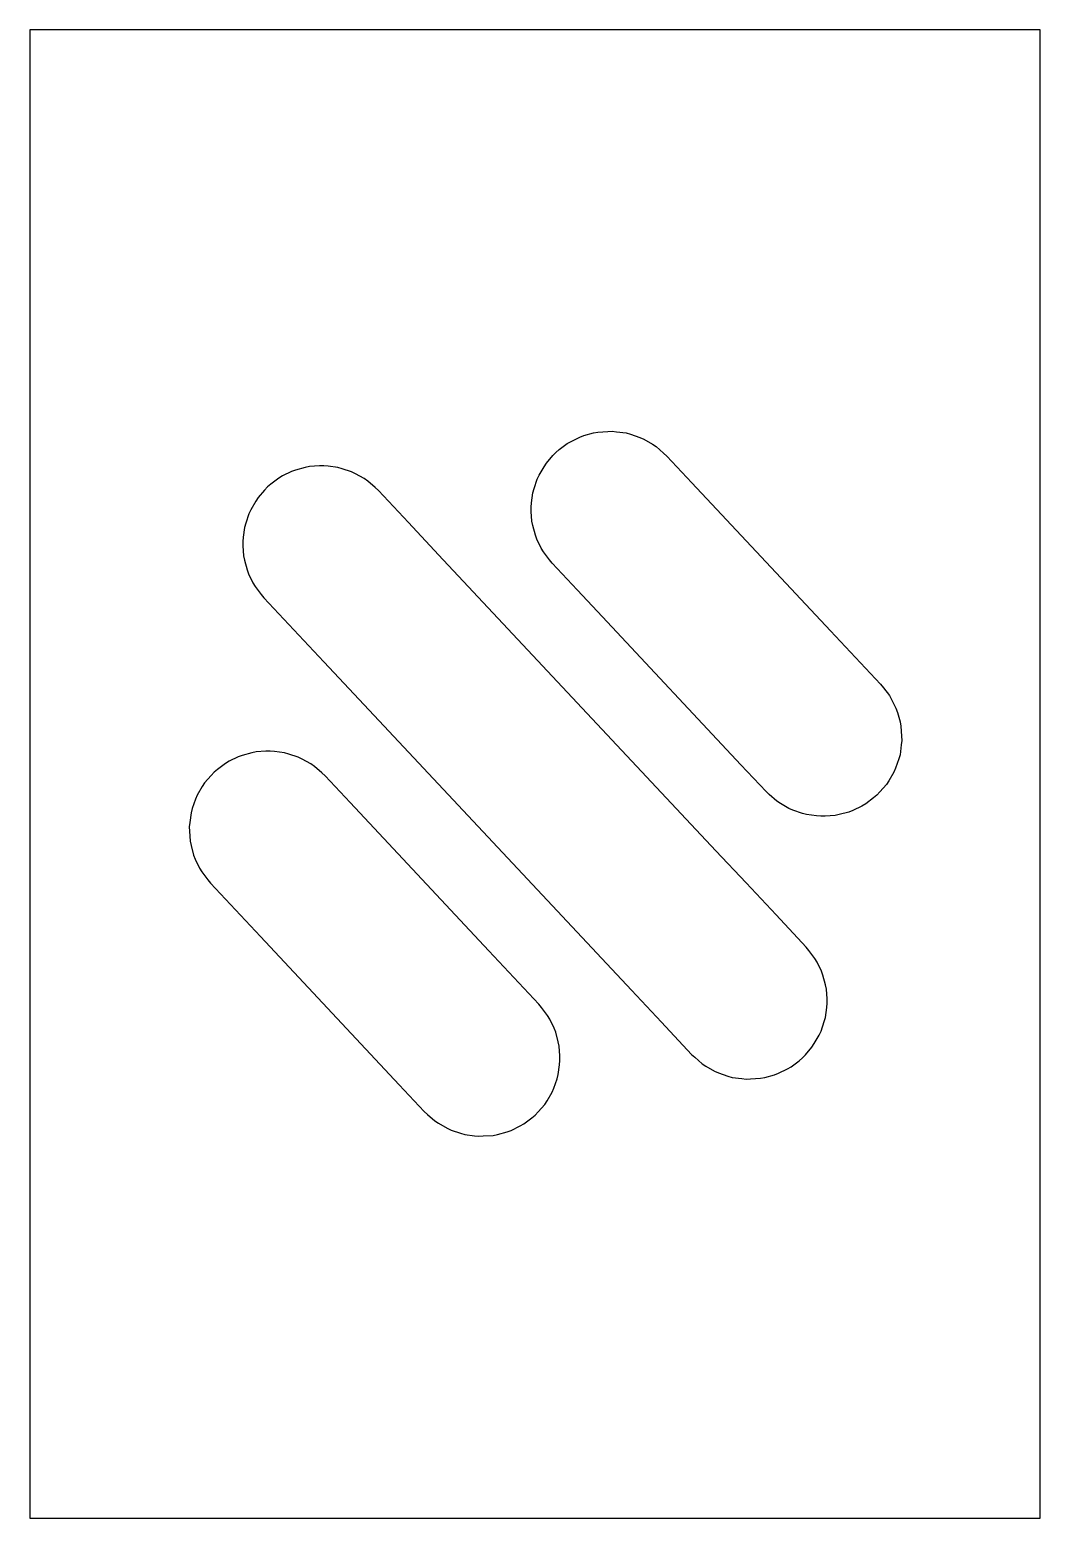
# Model space of a CAD drawing. Header units: metres. Extents: x -18.5 to 13.8, y -1.1 to 46.5.
import ezdxf

# ---------------------------------------------------------------- set-up
doc = ezdxf.new("R2010")
doc.units = ezdxf.units.M

msp = doc.modelspace()

# ---------------------------------------------------------------- linework, layer by layer
for p, q in [((-17.995, 46.5), (-18.55, 46.5)), ((-18.55, 46.5), (-18.55, 45.677)), ((-16.753, 46.5), (-17.995, 46.5)), ((-13.18, 46.5), (-16.753, 46.5)), ((-13.011, 46.5), (-13.18, 46.5)), ((-12.787, 46.5), (-13.011, 46.5)), ((-12.521, 46.5), (-12.787, 46.5)), ((-12.233, 46.5), (-12.521, 46.5)), ((-11.948, 46.5), (-12.233, 46.5)), ((-11.695, 46.5), (-11.948, 46.5)), ((-11.5, 46.5), (-11.695, 46.5)), ((-11.377, 46.5), (-11.5, 46.5)), ((-1.087, 46.5), (-11.377, 46.5)), ((-0.454, 46.5), (-1.087, 46.5)), ((10.666, 46.5), (-0.454, 46.5)), ((10.745, 46.5), (10.666, 46.5)), ((10.894, 46.5), (10.745, 46.5)), ((11.105, 46.5), (10.894, 46.5)), ((11.357, 46.5), (11.105, 46.5)), ((11.627, 46.5), (11.357, 46.5)), ((11.889, 46.5), (11.627, 46.5)), ((12.119, 46.5), (11.889, 46.5)), ((12.301, 46.5), (12.119, 46.5)), ((12.119, 46.5), (12.119, 46.5)), ((12.427, 46.5), (12.301, 46.5)), ((13.75, 46.5), (12.427, 46.5)), ((13.75, 42.975), (13.75, 46.5)), ((-18.55, 45.677), (-18.55, 45.633)), ((-18.55, 45.633), (-18.55, 45.544)), ((-18.55, 45.544), (-18.55, 45.41)), ((-18.55, 45.41), (-18.55, 45.238)), ((-18.55, 45.238), (-18.55, 42.082)), ((13.75, 40.752), (13.75, 42.975)), ((-18.55, 42.082), (-18.55, 42.012)), ((-18.55, 42.012), (-18.55, 41.927)), ((-18.55, 41.927), (-18.55, 40.292)), ((13.75, 10.241), (13.75, 40.752)), ((-18.55, 40.292), (-18.55, 40.257)), ((-18.55, 40.257), (-18.55, 40.219)), ((-18.55, 40.219), (-18.55, 40.183)), ((-18.55, 40.183), (-18.55, 40.15)), ((-18.55, 40.15), (-18.55, 40.042)), ((-18.55, 40.042), (-18.55, 39.122)), ((-18.55, 39.122), (-18.55, 38.925)), ((-18.55, 38.925), (-18.55, 38.364)), ((-18.55, 38.364), (-18.55, 6.843)), ((-1.371, 33.266), (-1.249, 33.335)), ((-1.249, 33.335), (-0.964, 33.476)), ((-0.964, 33.476), (-0.834, 33.525)), ((-0.834, 33.525), (-0.527, 33.607)), ((-0.527, 33.607), (-0.391, 33.635)), ((-0.391, 33.635), (-0.073, 33.656)), ((-0.073, 33.656), (0.066, 33.662)), ((0.066, 33.662), (0.204, 33.647)), ((0.204, 33.647), (0.519, 33.605)), ((0.519, 33.605), (0.654, 33.568)), ((0.654, 33.568), (0.955, 33.466)), ((0.955, 33.466), (1.081, 33.408)), ((1.081, 33.408), (1.357, 33.249)), ((-2.035, 32.644), (-1.825, 32.883)), ((-1.825, 32.883), (-1.732, 32.986)), ((-1.732, 32.986), (-1.623, 33.073)), ((-1.623, 33.073), (-1.371, 33.266)), ((1.357, 33.249), (1.473, 33.173)), ((1.473, 33.173), (1.712, 32.963)), ((1.712, 32.963), (1.815, 32.869)), ((1.815, 32.869), (2.615, 32.014)), ((-10.182, 32.371), (-10.467, 32.231)), ((-10.052, 32.42), (-10.182, 32.371)), ((-9.745, 32.502), (-10.052, 32.42)), ((-9.608, 32.531), (-9.745, 32.502)), ((-9.291, 32.551), (-9.608, 32.531)), ((-9.152, 32.558), (-9.291, 32.551)), ((-9.013, 32.542), (-9.152, 32.558)), ((-8.698, 32.501), (-9.013, 32.542)), ((-8.564, 32.464), (-8.698, 32.501)), ((-8.263, 32.361), (-8.564, 32.464)), ((-2.271, 32.253), (-2.112, 32.528)), ((-2.112, 32.528), (-2.035, 32.644)), ((-10.84, 31.968), (-10.949, 31.882)), ((-10.588, 32.162), (-10.84, 31.968)), ((-10.467, 32.231), (-10.588, 32.162)), ((-8.136, 32.304), (-8.263, 32.361)), ((-7.861, 32.145), (-8.136, 32.304)), ((-7.745, 32.068), (-7.861, 32.145)), ((-7.506, 31.859), (-7.745, 32.068)), ((-2.43, 31.825), (-2.328, 32.126)), ((-2.328, 32.126), (-2.271, 32.253)), ((2.615, 32.014), (7.048, 27.28)), ((-11.329, 31.423), (-11.488, 31.148)), ((-11.253, 31.54), (-11.329, 31.423)), ((-11.043, 31.779), (-11.253, 31.54)), ((-10.949, 31.882), (-11.043, 31.779)), ((-7.403, 31.765), (-7.506, 31.859)), ((-6.442, 30.739), (-7.403, 31.765)), ((-2.509, 31.376), (-2.467, 31.691)), ((-2.467, 31.691), (-2.43, 31.825)), ((-11.546, 31.021), (-11.648, 30.72)), ((-11.488, 31.148), (-11.546, 31.021)), ((-2.524, 31.237), (-2.509, 31.376)), ((-2.518, 31.098), (-2.524, 31.237)), ((-2.497, 30.781), (-2.518, 31.098)), ((-11.685, 30.586), (-11.727, 30.271)), ((-11.648, 30.72), (-11.685, 30.586)), ((-5.481, 29.712), (-6.442, 30.739)), ((-2.469, 30.644), (-2.497, 30.781)), ((-2.387, 30.337), (-2.469, 30.644)), ((-11.727, 30.271), (-11.742, 30.133)), ((-11.742, 30.133), (-11.736, 29.993)), ((-11.736, 29.993), (-11.715, 29.676)), ((-2.338, 30.207), (-2.387, 30.337)), ((-2.198, 29.922), (-2.338, 30.207)), ((-11.715, 29.676), (-11.687, 29.54)), ((-11.687, 29.54), (-11.605, 29.233)), ((3.384, 20.243), (-5.481, 29.712)), ((-2.129, 29.801), (-2.198, 29.922)), ((-1.935, 29.549), (-2.129, 29.801)), ((-1.848, 29.44), (-1.935, 29.549)), ((-1.935, 29.549), (-1.935, 29.549)), ((-11.605, 29.233), (-11.556, 29.102)), ((-11.556, 29.102), (-11.415, 28.817)), ((-1.048, 28.585), (-1.848, 29.44)), ((-11.415, 28.817), (-11.346, 28.696)), ((-11.346, 28.696), (-11.153, 28.444)), ((-0.247, 27.729), (-1.048, 28.585)), ((-11.153, 28.444), (-11.066, 28.335)), ((-11.066, 28.335), (-10.105, 27.309)), ((4.185, 22.995), (-0.247, 27.729)), ((-10.105, 27.309), (-9.145, 26.283)), ((7.048, 27.28), (7.849, 26.424)), ((-9.145, 26.283), (-8.184, 25.257)), ((7.849, 26.424), (8.649, 25.569)), ((-8.184, 25.257), (0.681, 15.788)), ((8.649, 25.569), (8.736, 25.46)), ((8.736, 25.46), (8.93, 25.208)), ((8.93, 25.208), (8.998, 25.087)), ((8.998, 25.087), (9.139, 24.802)), ((9.139, 24.802), (9.188, 24.672)), ((9.188, 24.672), (9.27, 24.365)), ((9.27, 24.365), (9.298, 24.228)), ((9.298, 24.228), (9.319, 23.911)), ((9.319, 23.911), (9.325, 23.772)), ((-11.453, 23.378), (-11.76, 23.295)), ((-11.317, 23.406), (-11.453, 23.378)), ((-11, 23.426), (-11.317, 23.406)), ((-10.861, 23.433), (-11, 23.426)), ((-10.722, 23.417), (-10.861, 23.433)), ((-10.407, 23.376), (-10.722, 23.417)), ((-10.273, 23.339), (-10.407, 23.376)), ((-9.972, 23.236), (-10.273, 23.339)), ((9.31, 23.634), (9.268, 23.318)), ((9.325, 23.772), (9.31, 23.634)), ((-12.297, 23.037), (-12.549, 22.843)), ((-12.176, 23.106), (-12.297, 23.037)), ((-11.891, 23.246), (-12.176, 23.106)), ((-11.76, 23.295), (-11.891, 23.246)), ((-9.845, 23.179), (-9.972, 23.236)), ((-9.57, 23.02), (-9.845, 23.179)), ((-9.453, 22.943), (-9.57, 23.02)), ((-9.214, 22.734), (-9.453, 22.943)), ((4.986, 22.14), (4.185, 22.995)), ((9.129, 22.883), (9.072, 22.756)), ((9.231, 23.184), (9.129, 22.883)), ((9.268, 23.318), (9.231, 23.184)), ((-12.961, 22.415), (-13.038, 22.298)), ((-12.752, 22.654), (-12.961, 22.415)), ((-12.658, 22.757), (-12.752, 22.654)), ((-12.549, 22.843), (-12.658, 22.757)), ((-9.112, 22.64), (-9.214, 22.734)), ((-8.311, 21.785), (-9.112, 22.64)), ((8.913, 22.481), (8.836, 22.365)), ((9.072, 22.756), (8.913, 22.481)), ((-13.254, 21.896), (-13.357, 21.595)), ((-13.197, 22.023), (-13.254, 21.896)), ((-13.038, 22.298), (-13.197, 22.023)), ((-13.038, 22.298), (-13.038, 22.298)), ((5.089, 22.046), (4.986, 22.14)), ((5.328, 21.836), (5.089, 22.046)), ((8.424, 21.936), (8.171, 21.743)), ((8.532, 22.023), (8.424, 21.936)), ((8.626, 22.126), (8.532, 22.023)), ((8.836, 22.365), (8.626, 22.126)), ((-13.394, 21.461), (-13.435, 21.146)), ((-13.357, 21.595), (-13.394, 21.461)), ((-3.878, 17.05), (-8.311, 21.785)), ((5.444, 21.76), (5.328, 21.836)), ((5.719, 21.601), (5.444, 21.76)), ((5.846, 21.543), (5.719, 21.601)), ((6.147, 21.441), (5.846, 21.543)), ((6.282, 21.404), (6.147, 21.441)), ((7.635, 21.484), (7.328, 21.402)), ((7.765, 21.533), (7.635, 21.484)), ((8.05, 21.674), (7.765, 21.533)), ((8.171, 21.743), (8.05, 21.674)), ((-13.435, 21.146), (-13.451, 21.008)), ((-13.451, 21.008), (-13.444, 20.868)), ((6.597, 21.362), (6.282, 21.404)), ((6.735, 21.347), (6.597, 21.362)), ((6.874, 21.353), (6.735, 21.347)), ((7.191, 21.374), (6.874, 21.353)), ((7.328, 21.402), (7.191, 21.374)), ((-13.444, 20.868), (-13.424, 20.551)), ((-13.424, 20.551), (-13.396, 20.415)), ((-13.396, 20.415), (-13.313, 20.108)), ((-13.313, 20.108), (-13.264, 19.977)), ((4.345, 19.217), (3.384, 20.243)), ((-13.264, 19.977), (-13.124, 19.692)), ((-13.124, 19.692), (-13.055, 19.571)), ((-13.055, 19.571), (-12.862, 19.319)), ((-12.862, 19.319), (-12.775, 19.21)), ((-12.775, 19.21), (-11.974, 18.355)), ((5.305, 18.191), (4.345, 19.217)), ((-11.974, 18.355), (-11.173, 17.5)), ((6.266, 17.165), (5.305, 18.191)), ((-11.173, 17.5), (-6.741, 12.765)), ((6.353, 17.056), (6.266, 17.165)), ((-3.078, 16.195), (-3.878, 17.05)), ((6.546, 16.804), (6.353, 17.056)), ((6.615, 16.683), (6.546, 16.804)), ((6.756, 16.398), (6.615, 16.683)), ((-2.277, 15.34), (-3.078, 16.195)), ((6.805, 16.267), (6.756, 16.398)), ((6.887, 15.96), (6.805, 16.267)), ((0.681, 15.788), (1.642, 14.761)), ((6.915, 15.824), (6.887, 15.96)), ((6.936, 15.507), (6.915, 15.824)), ((-2.19, 15.231), (-2.277, 15.34)), ((6.927, 15.229), (6.942, 15.367)), ((6.942, 15.367), (6.936, 15.507)), ((-1.997, 14.979), (-2.19, 15.231)), ((-1.928, 14.858), (-1.997, 14.979)), ((-1.787, 14.573), (-1.928, 14.858)), ((1.642, 14.761), (2.603, 13.735)), ((6.746, 14.479), (6.848, 14.78)), ((6.848, 14.78), (6.885, 14.914)), ((6.885, 14.914), (6.927, 15.229)), ((-1.738, 14.442), (-1.787, 14.573)), ((-1.656, 14.135), (-1.738, 14.442)), ((6.529, 14.077), (6.688, 14.352)), ((6.688, 14.352), (6.746, 14.479)), ((-1.628, 13.999), (-1.656, 14.135)), ((-1.607, 13.682), (-1.628, 13.999)), ((6.243, 13.721), (6.453, 13.96)), ((6.453, 13.96), (6.529, 14.077)), ((-1.658, 13.089), (-1.616, 13.404)), ((-1.616, 13.404), (-1.601, 13.542)), ((-1.601, 13.542), (-1.607, 13.682)), ((2.603, 13.735), (2.706, 13.641)), ((2.706, 13.641), (2.945, 13.432)), ((2.945, 13.432), (3.061, 13.355)), ((3.061, 13.355), (3.336, 13.196)), ((5.667, 13.269), (5.788, 13.338)), ((5.788, 13.338), (6.04, 13.532)), ((5.788, 13.338), (5.788, 13.338)), ((6.04, 13.532), (6.149, 13.618)), ((6.149, 13.618), (6.243, 13.721)), ((-1.797, 12.654), (-1.695, 12.955)), ((-1.695, 12.955), (-1.658, 13.089)), ((3.336, 13.196), (3.463, 13.139)), ((3.463, 13.139), (3.764, 13.036)), ((3.764, 13.036), (3.898, 12.999)), ((3.898, 12.999), (4.213, 12.958)), ((4.213, 12.958), (4.352, 12.942)), ((4.352, 12.942), (4.491, 12.949)), ((4.491, 12.949), (4.808, 12.969)), ((4.808, 12.969), (4.945, 12.998)), ((4.945, 12.998), (5.252, 13.08)), ((5.252, 13.08), (5.382, 13.129)), ((5.382, 13.129), (5.667, 13.269)), ((-6.741, 12.765), (-5.94, 11.91)), ((-2.014, 12.252), (-1.855, 12.527)), ((-1.855, 12.527), (-1.797, 12.654)), ((-5.94, 11.91), (-5.837, 11.816)), ((-2.3, 11.896), (-2.09, 12.135)), ((-2.09, 12.135), (-2.014, 12.252)), ((-5.837, 11.816), (-5.598, 11.607)), ((-5.598, 11.607), (-5.482, 11.53)), ((-5.482, 11.53), (-5.207, 11.371)), ((-3.161, 11.304), (-2.876, 11.444)), ((-2.876, 11.444), (-2.755, 11.513)), ((-2.755, 11.513), (-2.503, 11.707)), ((-2.503, 11.707), (-2.394, 11.793)), ((-2.394, 11.793), (-2.3, 11.896)), ((-5.207, 11.371), (-5.08, 11.314)), ((-5.08, 11.314), (-4.779, 11.211)), ((-4.779, 11.211), (-4.645, 11.174)), ((-4.645, 11.174), (-4.33, 11.133)), ((-4.33, 11.133), (-4.191, 11.117)), ((-4.191, 11.117), (-4.052, 11.124)), ((-4.052, 11.124), (-3.735, 11.144)), ((-3.735, 11.144), (-3.598, 11.173)), ((-3.598, 11.173), (-3.291, 11.255)), ((-3.291, 11.255), (-3.161, 11.304)), ((13.75, 4.737), (13.75, 10.241)), ((-18.55, 6.843), (-18.55, 6.187)), ((-18.55, 6.187), (-18.55, 5.546)), ((-18.55, 5.546), (-18.55, 5.27)), ((-18.55, 5.27), (-18.55, 5.237)), ((-18.55, 5.237), (-18.55, 3.646)), ((13.75, 2.496), (13.75, 4.737)), ((-18.55, 3.646), (-18.55, 3.566)), ((-18.55, 3.566), (-18.55, 3.504)), ((-18.55, 3.504), (-18.55, 0.377)), ((13.75, -1.1), (13.75, 2.496)), ((-18.55, 0.377), (-18.55, 0.218)), ((-18.55, 0.218), (-18.55, 0.099)), ((-18.55, 0.099), (-18.55, 0.025)), ((-18.55, 0.025), (-18.55, -0.665)), ((-18.55, -0.665), (-18.55, -0.708)), ((-18.55, -0.708), (-18.55, -0.722)), ((-18.55, -0.722), (-18.55, -1.1)), ((-18.55, -1.1), (-16.753, -1.1)), ((-16.753, -1.1), (-13.18, -1.1)), ((-13.18, -1.1), (-13.011, -1.1)), ((-13.011, -1.1), (-12.787, -1.1)), ((-12.787, -1.1), (-12.521, -1.1)), ((-12.521, -1.1), (-12.233, -1.1)), ((-12.233, -1.1), (-11.948, -1.1)), ((-11.948, -1.1), (-11.695, -1.1)), ((-11.695, -1.1), (-11.5, -1.1)), ((-11.5, -1.1), (-11.377, -1.1)), ((-11.377, -1.1), (-1.087, -1.1)), ((-1.087, -1.1), (-0.454, -1.1)), ((-0.454, -1.1), (10.666, -1.1)), ((10.666, -1.1), (10.745, -1.1)), ((10.745, -1.1), (10.894, -1.1)), ((10.894, -1.1), (11.105, -1.1)), ((11.105, -1.1), (11.357, -1.1)), ((11.357, -1.1), (11.627, -1.1)), ((11.627, -1.1), (11.889, -1.1)), ((11.889, -1.1), (12.119, -1.1)), ((12.119, -1.1), (12.301, -1.1)), ((12.301, -1.1), (12.427, -1.1)), ((12.427, -1.1), (13.75, -1.1))]:
    msp.add_line(p, q)

doc.saveas('drawing.dxf')
